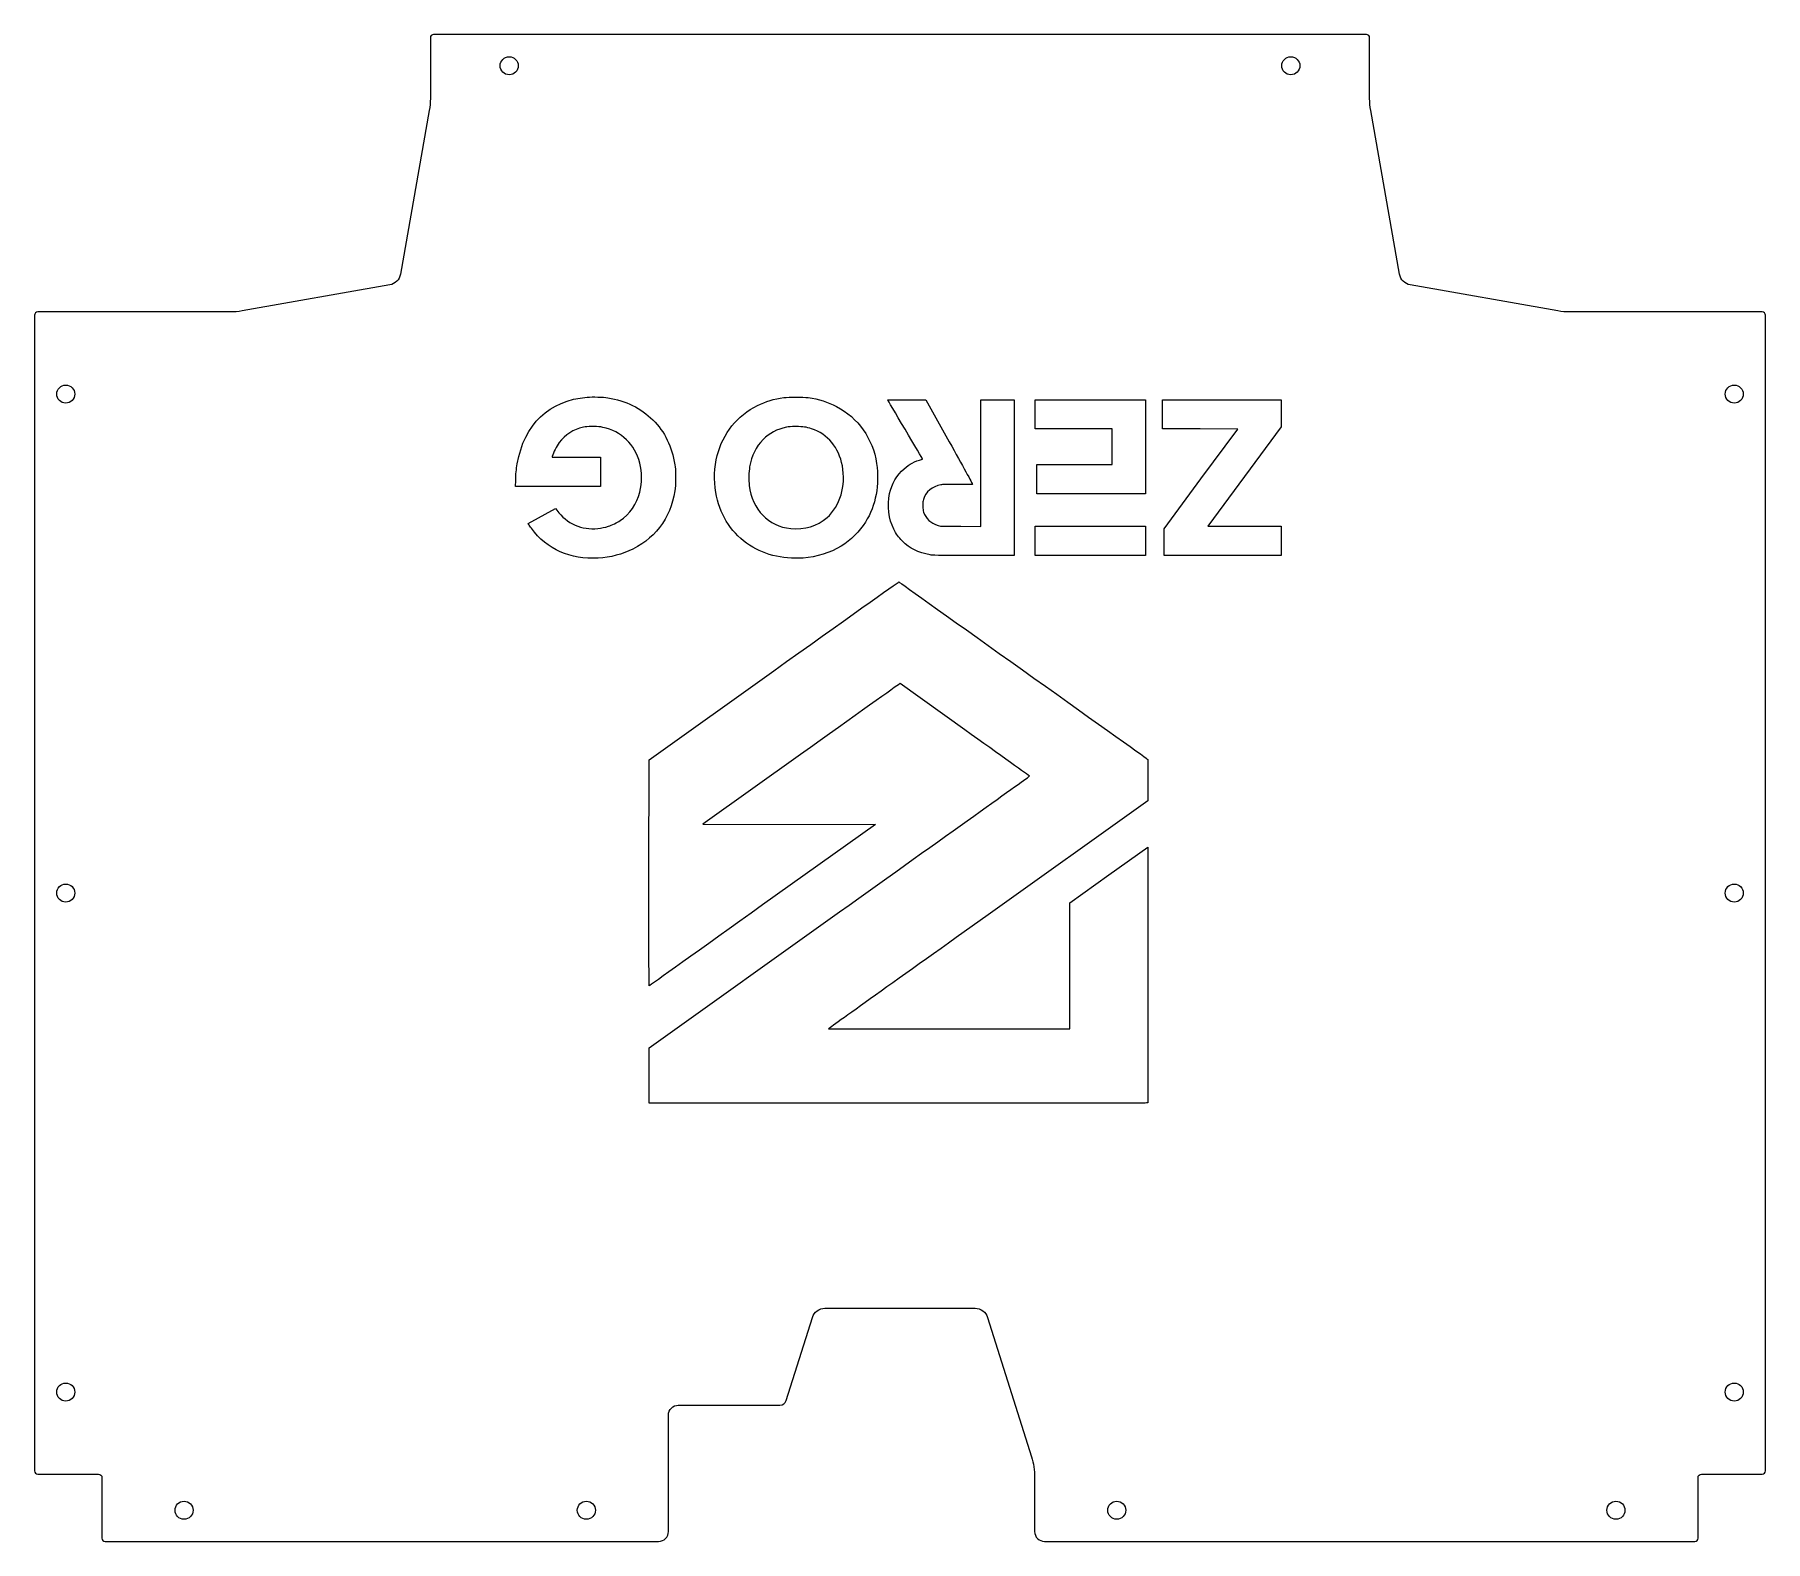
# Model space of a CAD drawing. Header units: millimetres. Extents: x -264 to 263, y -261 to 198.
import ezdxf

# ---------------------------------------------------------------- set-up
doc = ezdxf.new("R2010")
doc.units = ezdxf.units.MM
doc.layers.get('0').update_dxf_attribs({"linetype": 'CONTINUOUS'})

msp = doc.modelspace()

# ---------------------------------------------------------------- linework, layer by layer
for p, q in [((2.08, 86.47), (7.91, 86.47)), ((7.91, 86.47), (15.02, 73.6)), ((24.65, 47.89), (24.65, 86.47)), ((24.65, 86.47), (34.73, 86.47)), ((34.73, 86.47), (34.73, 38.98)), ((-105.91, 69.18), (-105.96, 68.99)), ((-105.96, 68.99), (-91.16, 68.99)), ((-91.16, 68.99), (-91.16, 60.08)), ((-117.07, 60.08), (-117.02, 61.91)), ((-91.16, 60.08), (-117.07, 60.08)), ((-113.25, 48.79), (-104.91, 53.34)), ((-104.91, 53.34), (-104.49, 52.78)), ((-113.03, 48.45), (-113.25, 48.79)), ((11.59, 48.17), (12.34, 47.94)), ((12.34, 47.94), (18.49, 47.91)), ((18.49, 47.91), (24.65, 47.89)), ((34.73, 38.98), (22.36, 39)), ((-76.41, -23.18), (-38.43, 3.92)), ((0, 0), (-0.3, -0.21)), ((19.71, -14.06), (0, 0)), ((-76.44, -57.65), (-76.41, -23.18)), ((-30.32, -21.62), (-60.04, -42.83)), ((75.18, -22.88), (75.5, -23.14)), ((75.5, -23.14), (75.48, -29.44)), ((75.48, -29.44), (75.45, -35.75)), ((75.45, -35.75), (26.89, -70.4)), ((-60.04, -42.83), (-7.45, -42.91)), ((-7.45, -42.91), (-41.84, -67.45)), ((63.6, -58.28), (75.45, -49.84)), ((75.45, -49.84), (75.48, -88.73)), ((51.75, -66.74), (63.6, -58.28)), ((51.71, -85.97), (51.75, -66.74)), ((-76.41, -110.91), (-18.46, -69.57)), ((51.67, -105.19), (51.71, -85.97)), ((14.9, -105.21), (51.67, -105.19)), ((-76.41, -127.8), (-76.41, -110.91)), ((-0.5, -127.82), (-76.41, -127.8))]:
    msp.add_line(p, q)
msp.add_lwpolyline([(142, 197.69), (-142, 197.69, 0.414214), (-143, 196.69), (-143, 178.19, -0.043661), (-143.32, 174.54), (-152.11, 124.69, -0.315299), (-155.35, 121.44), (-200.35, 113.51, -0.043661), (-204, 113.19), (-262.5, 113.19, 0.414214), (-263.5, 112.19), (-263.5, -239.81, 0.414214), (-262.5, -240.81), (-244, -240.81, -0.414214), (-243, -241.81), (-243, -260.31, 0.414214), (-242, -261.31), (-73.5, -261.31, 0.414214), (-70.5, -258.31), (-70.5, -222.81, -0.414214), (-67.5, -219.81), (-36.55, -219.81, 0.327333), (-34.64, -218.41), (-26.66, -193.11, -0.327333), (-22.85, -190.31), (22.85, -190.31, -0.327333), (26.66, -193.11), (40.03, -235.5, -0.076507), (41, -241.81), (41, -258.31, 0.414214), (44, -261.31), (242, -261.31, 0.414214), (243, -260.31), (243, -241.81, -0.414214), (244, -240.81), (262.5, -240.81, 0.414214), (263.5, -239.81), (263.5, 112.19, 0.414214), (262.5, 113.19), (204, 113.19, -0.043661), (200.35, 113.51), (155.35, 121.44, -0.315299), (152.11, 124.69), (143.32, 174.54, -0.043661), (143, 178.19), (143, 196.69, 0.414214)], format="xyb", close=True)
for points in [[(74.74, 57.81), (41.63, 57.81), (41.63, 66.72), (53.12, 66.74), (64.61, 66.76), (64.64, 72.16), (64.65, 77.56), (41.12, 77.56), (41.12, 86.47), (74.74, 86.47)], [(116.09, 38.99), (80.45, 38.99), (80.45, 47.13), (91.64, 62.33), (102.82, 77.52), (91.39, 77.55), (79.95, 77.56), (79.95, 86.47), (116.09, 86.47), (116.09, 82.33), (116.08, 78.19), (93.76, 47.94), (104.92, 47.91), (116.09, 47.9)], [(74.74, 38.99), (41.12, 38.99), (41.12, 47.9), (74.74, 47.9)]]:
    msp.add_lwpolyline(points, close=True)
for centre in [(-119, 188.19), (119, 188.19), (-254, 88.19), (254, 88.19), (-254, -63.81), (254, -63.81), (-254, -215.81), (254, -215.81), (-218, -251.81), (-95.5, -251.81), (66, -251.81), (218, -251.81)]:
    msp.add_circle(centre, 2.75)
for points in [[(-116.53, 66.93), (-114.48, 78.98), (-106.8, 86.3), (-95.25, 87.24)], [(-95.25, 87.24), (-93.48, 87.38), (-90.45, 87.3), (-88.93, 87.06)], [(-88.93, 87.06), (-83.56, 86.24), (-78.89, 83.93), (-75.23, 80.29)], [(-55.65, 69.45), (-53.91, 76.27), (-49.57, 81.66), (-43.39, 84.7)], [(-43.39, 84.7), (-40.88, 85.94), (-38.42, 86.68), (-35.35, 87.12)], [(-35.35, 87.12), (-33.85, 87.33), (-29.47, 87.33), (-27.96, 87.12)], [(-27.96, 87.12), (-24.65, 86.65), (-22.04, 85.82), (-19.31, 84.4)], [(-19.31, 84.4), (-12.75, 80.98), (-8.27, 74.61), (-7.13, 67.06)], [(-3.76, 86.43), (-3.76, 86.45), (-1.13, 86.47), (2.08, 86.47)], [(1.55, 77.46), (-1.37, 82.37), (-3.76, 86.41), (-3.76, 86.43)], [(-75.23, 80.29), (-71.64, 76.72), (-69.38, 72.12), (-68.54, 66.68)], [(-96.42, 78.08), (-99.52, 77.4), (-101.95, 75.87), (-103.78, 73.4)], [(-93.56, 78.28), (-95.34, 78.28), (-95.67, 78.25), (-96.42, 78.08)], [(-90.48, 78.05), (-91.46, 78.25), (-91.69, 78.27), (-93.56, 78.28)], [(-79.23, 67.18), (-80.71, 72.84), (-84.86, 76.84), (-90.48, 78.05)], [(-41.69, 74.31), (-43.82, 72.15), (-45.19, 69.39), (-45.78, 66.05)], [(-34.59, 78.08), (-37.44, 77.5), (-39.74, 76.29), (-41.69, 74.31)], [(-31.66, 78.28), (-33.39, 78.28), (-33.75, 78.25), (-34.59, 78.08)], [(-26.9, 77.61), (-28.59, 78.16), (-29.44, 78.28), (-31.66, 78.28)], [(-17.55, 66.34), (-18.58, 71.86), (-22.03, 76.01), (-26.9, 77.61)], [(6.89, 68.46), (6.87, 68.5), (4.47, 72.55), (1.55, 77.46)], [(-103.78, 73.4), (-104.57, 72.36), (-105.57, 70.37), (-105.91, 69.18)], [(-56.11, 58.23), (-56.7, 61.87), (-56.54, 66.01), (-55.65, 69.45)], [(15.02, 73.6), (18.93, 66.53), (22.13, 60.73), (22.13, 60.7)], [(-117.02, 61.91), (-116.97, 63.8), (-116.84, 65.18), (-116.53, 66.93)], [(-79.23, 58.3), (-78.51, 61.12), (-78.51, 64.43), (-79.23, 67.18)], [(-68.54, 66.68), (-68.33, 65.27), (-68.23, 61.82), (-68.38, 60.28)], [(-45.78, 66.05), (-46.04, 64.56), (-46.11, 61.88), (-45.91, 60.35)], [(-22.2, 50.56), (-18.23, 54.02), (-16.41, 60.22), (-17.55, 66.34)], [(-7.13, 67.06), (-6.15, 60.62), (-7.37, 54.24), (-10.52, 49.19)], [(-3.15, 57.86), (-2.55, 60.81), (-0.92, 63.62), (1.22, 65.44)], [(1.22, 65.44), (2.88, 66.85), (4.42, 67.65), (6.82, 68.37)], [(6.82, 68.37), (6.87, 68.39), (6.91, 68.43), (6.89, 68.46)], [(-85.22, 49.63), (-82.31, 51.6), (-80.13, 54.75), (-79.23, 58.3)], [(-68.38, 60.28), (-69.18, 51.61), (-73.81, 44.71), (-81.34, 40.97)], [(-46.7, 42.77), (-51.7, 46.34), (-55.06, 51.86), (-56.11, 58.23)], [(-45.91, 60.35), (-44.96, 52.93), (-40.16, 47.94), (-33.26, 47.22)], [(12.44, 60.54), (9.77, 60.08), (7.83, 58.44), (7.15, 56.09)], [(17.64, 60.67), (14.04, 60.67), (13.02, 60.65), (12.44, 60.54)], [(22.13, 60.7), (22.13, 60.69), (20.11, 60.67), (17.64, 60.67)], [(-104.49, 52.78), (-101.45, 48.74), (-96.88, 46.7), (-92.02, 47.23)], [(-1.88, 47.01), (-3.45, 50.12), (-3.92, 54.13), (-3.15, 57.86)], [(7.15, 56.09), (6.98, 55.52), (6.96, 55.23), (6.97, 54.16)], [(6.97, 54.16), (6.97, 53.02), (6.99, 52.83), (7.19, 52.22)], [(-112.23, 47.31), (-112.55, 47.74), (-112.91, 48.26), (-113.03, 48.45)], [(-92.02, 47.23), (-90.91, 47.35), (-89.73, 47.59), (-88.79, 47.9)], [(-88.79, 47.9), (-87.82, 48.22), (-86.03, 49.09), (-85.22, 49.63)], [(-33.26, 47.22), (-29.14, 46.8), (-25.13, 48.01), (-22.2, 50.56)], [(-10.52, 49.19), (-12.3, 46.37), (-15.06, 43.64), (-17.91, 41.89)], [(7.19, 52.22), (7.86, 50.22), (9.3, 48.89), (11.59, 48.17)], [(-91.92, 38.21), (-100.41, 37.7), (-107.49, 40.88), (-112.23, 47.31)], [(-29.48, 38.24), (-35.92, 37.78), (-41.94, 39.36), (-46.7, 42.77)], [(0.73, 43.4), (-0.49, 44.61), (-1.13, 45.5), (-1.88, 47.01)], [(9.19, 39.19), (5.45, 39.9), (3.02, 41.12), (0.73, 43.4)], [(-81.34, 40.97), (-84.56, 39.37), (-88.14, 38.42), (-91.92, 38.21)], [(-17.91, 41.89), (-21.33, 39.79), (-25.31, 38.54), (-29.48, 38.24)], [(22.36, 39), (10.77, 39.03), (9.93, 39.05), (9.19, 39.19)], [(-38.43, 3.92), (-17.54, 18.82), (-0.4, 31), (-0.34, 30.97)], [(-0.34, 30.97), (-0.23, 30.93), (74.63, -22.46), (75.18, -22.88)], [(-0.3, -0.21), (-0.47, -0.33), (-13.98, -9.97), (-30.32, -21.62)], [(39.45, -28.18), (39.42, -28.15), (30.54, -21.79), (19.71, -14.06)], [(-18.46, -69.57), (13.4, -46.84), (39.47, -28.2), (39.45, -28.18)], [(-76.34, -92.06), (-76.44, -92.12), (-76.45, -86.35), (-76.44, -57.65)], [(-41.84, -67.45), (-60.75, -80.95), (-76.28, -92.03), (-76.34, -92.06)], [(26.89, -70.4), (0.18, -89.46), (-21.72, -105.09), (-21.77, -105.14)], [(75.48, -88.73), (75.49, -110.12), (75.48, -127.68), (75.45, -127.74)], [(-21.77, -105.14), (-21.83, -105.2), (-11.43, -105.22), (14.9, -105.21)], [(75.45, -127.74), (75.43, -127.82), (60.19, -127.84), (-0.5, -127.82)]]:
    msp.add_open_spline(points, degree=3)

doc.saveas('drawing.dxf')
